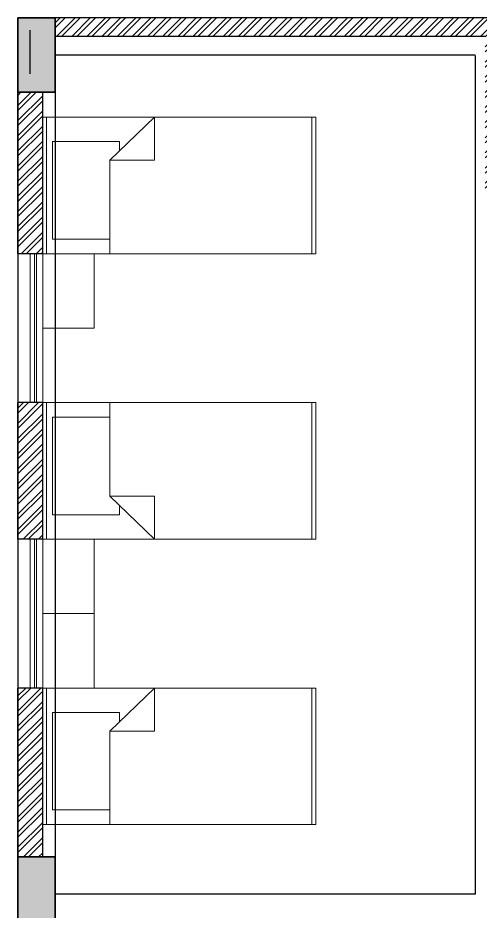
# Model space of a CAD drawing. Header units: millimetres. Extents: x 554 to 29966, y 4404 to 52986.
# Drawn here: x 7980 to 11705, y 38078 to 45276 of the extents above; entities that cross this region are included whole.
import ezdxf

# ---------------------------------------------------------------- set-up
doc = ezdxf.new("R2010")
doc.units = ezdxf.units.MM
doc.linetypes.add('DASHED2', pattern=[0.375, 0.25, -0.125])
for name, color, linetype, lineweight in [('A-DOORS', 4, 'Continuous', 0), ('COLUMN', 6, 'Continuous', 35), ('Column Hatch', 253, 'Continuous', 5), ('FUR', 7, 'Continuous', 15), ('PP-BEAM', 6, 'DASHED2', 30), ('PP-WALL', 7, 'Continuous', 30), ('WALL HATCH', 8, 'Continuous', 0)]:
    doc.layers.add(name, color=color, linetype=linetype, lineweight=lineweight)
pattern_1 = [(45, (-2728487.74, 3305291.59), (-60.9879599, 60.9879599), []), (45, (-2728447.08, 3305291.59), (-60.9879599, 60.9879599), [])]

# ---------------------------------------------------------------- blocks, each defined once
blk = doc.blocks.new('A$C24D61100')
at = {"layer": 'FUR'}
for p, q in [((0, 72), (0, 0)), ((36, 72), (0, 72)), ((36, 70.99), (0, 70.99)), ((36, 72), (36, 0)), ((11.33, 29.52, 12.38), (0, 29.52, 12.38)), ((0, 29.52, 12.38), (11.33, 17.71, 12.38)), ((11.33, 17.71, 12.38), (11.33, 29.52, 12.38)), ((6.4, 20.27, 13.95), (6.4, 2.56, 13.95)), ((6.4, 20.27, 13.95), (8.87, 20.27, 13.95)), ((36, 17.71, 12.38), (11.33, 17.71, 12.38)), ((32.14, 2.56, 13.95), (32.14, 17.71, 13.95)), ((36, 0), (36, 17.71)), ((6.4, 2.56, 13.95), (32.14, 2.56, 13.95)), ((0, 1.01), (36, 1.01)), ((36, 0), (0, 0))]:
    blk.add_line(p, q, dxfattribs=at)

msp = doc.modelspace()

# ---------------------------------------------------------------- hatches: boundary and pattern name
at = {"layer": 'Column Hatch'}
for points in [[(7980.5, 44675.6), (8280.5, 44675.6), (8280.5, 45275.6), (7980.5, 45275.6)], [(7980.4, 37915.1), (8280.4, 37915.1), (8280.4, 38515.1), (7980.4, 38515.1)]]:
    msp.add_hatch(color=256, dxfattribs=at).paths.add_polyline_path(points)
at = {"layer": 'WALL HATCH'}
h = msp.add_hatch(dxfattribs=at)
h.set_pattern_fill('ANSI32', color=256, scale=230, style=0)
h.set_pattern_definition(pattern_1)
h.paths.add_polyline_path([(8280.5, 45275.6), (8280.5, 45125.6), (11745.4, 45125.6), (11745.4, 43890.6), (11895.4, 43890.6), (11895.4, 45125.6), (12660.4, 45125.6), (12660.4, 45275.6), (12545.4, 45275.6)])
h = msp.add_hatch(dxfattribs=at)
h.set_pattern_fill('ANSI32', color=256, scale=230, style=0)
h.set_pattern_definition(pattern_1)
h.paths.add_polyline_path([(7980.4, 43375.6), (7980.5, 44675.6), (8180.4, 44675.6), (8180.4, 43375.6)])
h = msp.add_hatch(dxfattribs=at)
h.set_pattern_fill('ANSI32', color=256, scale=230, style=0)
h.set_pattern_definition(pattern_1)
h.paths.add_polyline_path([(7980.4, 42175.6), (7980.4, 41075.6), (8180.4, 41075.6), (8180.4, 42175.6)])
h = msp.add_hatch(dxfattribs=at)
h.set_pattern_fill('ANSI32', color=256, scale=230, style=0)
h.set_pattern_definition(pattern_1)
h.paths.add_polyline_path([(7980.4, 38515.1), (7980.4, 39875.6), (8180.4, 39875.6), (8180.4, 38515.1)])

# ---------------------------------------------------------------- linework, layer by layer
at = {"layer": 'A-DOORS', "color": 163, "ltscale": 0.6}
for p, q in [((7980.4, 43375.6), (7980.4, 42175.6)), ((8080.4, 42175.6), (8080.4, 43375.6)), ((8115.4, 42175.6), (8115.4, 43375.6)), ((8130.4, 43375.6), (8130.4, 42175.6)), ((8180.4, 42175.6), (8180.4, 43375.6)), ((7980.4, 39875.6), (7980.4, 41075.6)), ((8080.4, 41075.6), (8080.4, 39875.6)), ((8115.4, 41075.6), (8115.4, 39875.6)), ((8130.4, 39875.6), (8130.4, 41075.6)), ((8180.4, 41075.6), (8180.4, 39875.6))]:
    msp.add_line(p, q, dxfattribs=at)
at = {"layer": 'COLUMN'}
for points in [[(7980.5, 45275.6), (8280.5, 45275.6), (8280.5, 44675.6), (7980.5, 44675.6)], [(7980.4, 38515.1), (8280.4, 38515.1), (8280.4, 37915.1), (7980.4, 37915.1)]]:
    msp.add_lwpolyline(points, close=True, dxfattribs=at)
at = {"layer": 'FUR'}
for points in [[(8180.4, 43375.6), (8180.4, 42775.6), (8595.4, 42775.6), (8595.4, 43375.6), (8180.4, 43375.6)], [(8180.4, 41075.6), (8180.4, 40475.6), (8595.4, 40475.6), (8595.4, 41075.6), (8180.4, 41075.6)], [(8180.4, 39875.6), (8180.4, 40475.6), (8595.4, 40475.6), (8595.4, 39875.6), (8180.4, 39875.6)], [(8180.4, 39875.6), (8180.4, 40475.6), (8595.4, 40475.6), (8595.4, 39875.6), (8180.4, 39875.6)]]:
    msp.add_lwpolyline(points, dxfattribs=at)
at = {"layer": 'PP-BEAM', "lineweight": 30, "ltscale": 3}
for p, q in [((24240.4, 45275.6), (8280.5, 45275.6)), ((11665.4, 44975.6), (8280.5, 44975.6)), ((11665.4, 44975.6), (11665.4, 38215.1)), ((7980.5, 44675.6), (7980.5, 10460.6)), ((8280.5, 44675.6), (8280.5, 27880.6)), ((11665.4, 38215.1), (8280.5, 38215.1))]:
    msp.add_line(p, q, dxfattribs=at)
at = {"layer": 'PP-WALL', "ltscale": 0.6}
for p, q in [((12660.4, 45275.6), (8280.5, 45275.6)), ((8080.4, 44825.6), (8080.4, 45175.6)), ((11745.4, 45125.6), (8280.5, 45125.6)), ((7980.4, 43375.6), (7980.5, 44675.6)), ((8180.4, 43375.6), (8180.4, 44675.6)), ((8080.4, 43375.6), (7980.4, 43375.6)), ((8180.4, 43375.6), (7980.4, 43375.6)), ((7980.4, 41075.6), (7980.4, 42175.6)), ((8080.4, 42175.6), (7980.4, 42175.6)), ((8080.4, 42175.6), (7980.4, 42175.6)), ((8080.4, 42175.6), (7980.4, 42175.6)), ((8180.4, 42175.6), (7980.4, 42175.6)), ((8180.4, 41075.6), (8180.4, 42175.6)), ((8180.4, 41075.6), (7980.4, 41075.6)), ((7980.4, 38515.1), (7980.4, 39875.6)), ((8180.4, 39875.6), (7980.4, 39875.6)), ((8180.4, 38515.1), (8180.4, 39875.6))]:
    msp.add_line(p, q, dxfattribs=at)

# ---------------------------------------------------------------- block references
at = {"layer": 'FUR', "yscale": 30.55555555550383, "rotation": 270}
for p, xscale, zscale in [((8180.4, 44475.6), 30.55555555550383, 30.55555555556566), ((8180.4, 41075.6), -30.55555555550383, 30.5555555555556), ((8180.4, 39875.6), 30.55555555550383, 30.55555555556566)]:
    msp.add_blockref('A$C24D61100', p, dxfattribs=dict(at, xscale=xscale, zscale=zscale))

doc.saveas('drawing.dxf')
